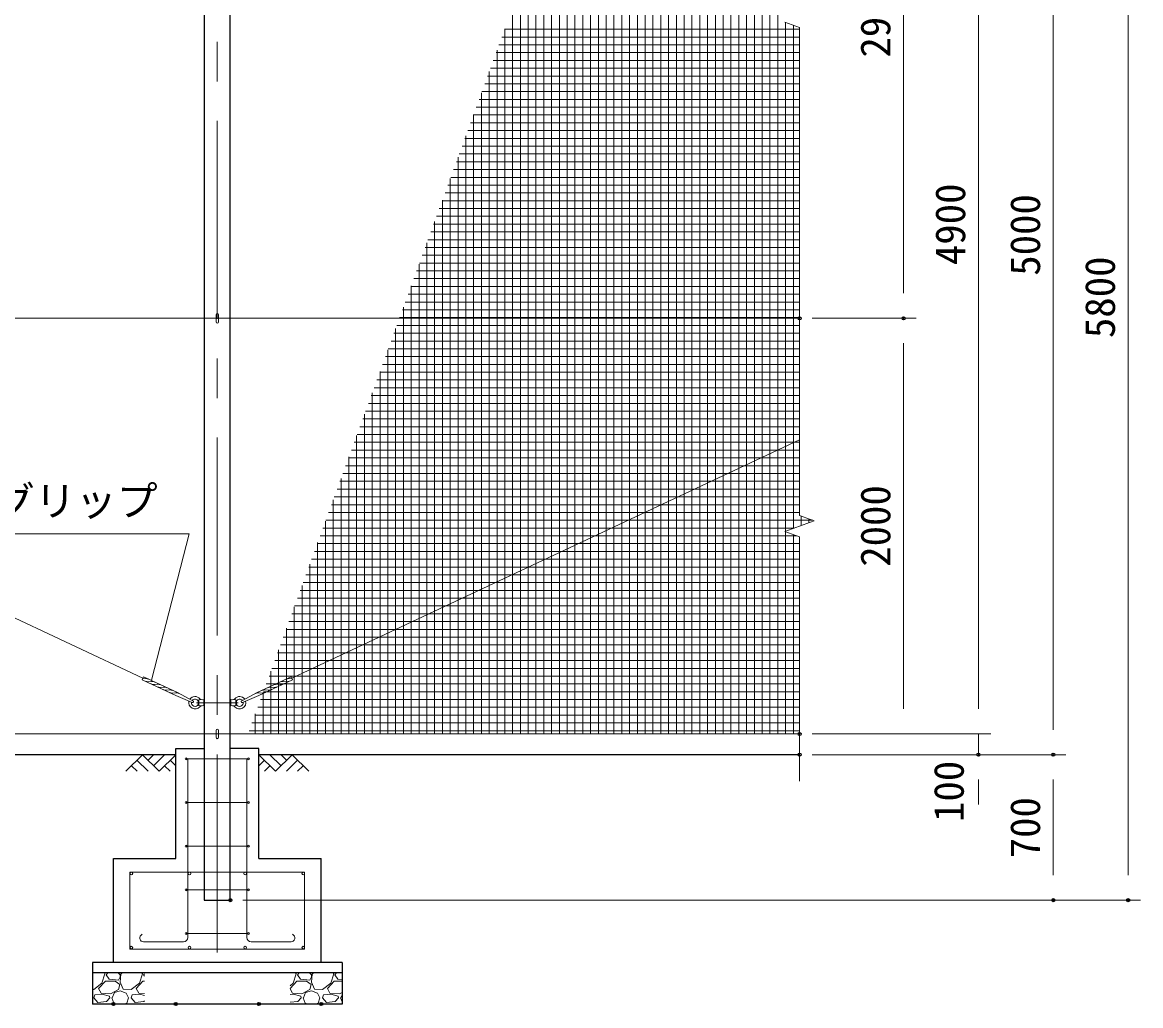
# Model space of a CAD drawing. Units: millimetres, scale not verified. Extents: x -12599 to 12601, y -8909 to 8911.
# Drawn here: x -955 to 4423, y -2403 to 2328 of the extents above; entities that cross this region are included whole.
import ezdxf
from ezdxf.enums import TextEntityAlignment as Align

# ---------------------------------------------------------------- set-up
doc = ezdxf.new("R2010")
doc.units = ezdxf.units.MM
doc.header["$LTSCALE"] = 30
doc.header["$PDMODE"] = 32
doc.header["$PDSIZE"] = 15
doc.linetypes.add('USER1', pattern=[50.8, 31.75, -6.35, 6.35, -6.35])
for name, color, linetype, lineweight in [('0-0_D-BMK', 2, 'USER1', 13), ('0-1_D-STR1', 1, 'Continuous', 25), ('0-2_D-STR3', 3, 'Continuous', 13), ('0-3_D-BGD', 7, 'Continuous', 25), ('0-4_D-STR-DIM', 7, 'Continuous', 13), ('0-7_D-STR-TXT', 7, 'Continuous', 13), ('0-9_D-STR2', 7, 'Continuous', 13), ('0-A_D-STR4', 7, 'Continuous', 25), ('0-B_D-DCR-HCH', 7, 'Continuous', 13)]:
    doc.layers.add(name, color=color, linetype=linetype, lineweight=lineweight)
doc.layers.add('0-6_Defpoints', color=8, linetype='Continuous')
doc.styles.add('ＭＳ ゴシック', font='')
doc.styles.get('ＭＳ ゴシック').set_extended_font_data('MS Gothic')

msp = doc.modelspace()

# ---------------------------------------------------------------- linework, layer by layer
at = {"layer": '0-0_D-BMK'}
for p, q in [((-17.02, -2146.93), (-17.02, 3955.07)), ((-117.02, -945.93), (82.98, -945.93))]:
    msp.add_line(p, q, dxfattribs=at)
at = {"layer": '0-1_D-STR1'}
msp.add_lwpolyline([(45.48, 3904.07), (-79.52, 3904.07), (-79.52, -1895.93), (45.48, -1895.93)], close=True, dxfattribs=at)
at = {"layer": '0-2_D-STR3'}
for p, q in [((-9176.89, 3311.4), (-375.67, -827.72)), ((-23.02, 921.07), (-23.02, 887.07)), ((-11.02, 921.07), (-11.02, 887.07)), ((-9235.33, 904.07), (2782.98, 904.07)), ((341.65, -827.76), (2782.98, 319.88)), ((-215.94, -911.68), (-378.82, -835.08)), ((-362.59, -829.84), (-377.18, -831.07)), ((-209.13, -897.2), (-372.01, -820.6)), ((-333.63, -843.46), (-348.83, -844.74)), ((-304.67, -857.08), (-319.87, -858.36)), ((175.1, -897.21), (337.99, -820.64)), ((181.9, -911.69), (344.8, -835.12)), ((270.65, -857.11), (285.85, -858.39)), ((299.61, -843.49), (314.81, -844.78)), ((328.57, -829.88), (343.16, -831.11)), ((-275.72, -870.69), (-290.92, -871.97)), ((-246.76, -884.31), (-261.96, -885.59)), ((-217.8, -897.93), (-233, -899.21)), ((-215.94, -911.68), (-137.98, -944.47)), ((-209.13, -897.2), (-134.15, -936.33)), ((175.1, -897.21), (100.11, -936.33)), ((181.9, -911.69), (103.94, -944.48)), ((183.77, -897.95), (198.97, -899.23)), ((212.73, -884.33), (227.93, -885.62)), ((241.69, -870.72), (256.89, -872)), ((-105.3, -932.43), (-108.74, -937.93)), ((-108.74, -937.93), (-108.74, -953.93)), ((-105.3, -959.43), (-108.74, -953.93)), ((-82.3, -930.93), (-105.3, -932.43)), ((-105.3, -932.43), (-105.3, -945.93)), ((-105.3, -959.43), (-105.3, -945.93)), ((-82.3, -960.93), (-105.3, -959.43)), ((-82.3, -930.93), (-82.3, -960.93)), ((-82.3, -937.93), (-79.52, -937.93)), ((-82.3, -953.93), (-79.52, -953.93)), ((45.48, -937.93), (48.26, -937.93)), ((45.48, -953.93), (48.26, -953.93)), ((48.26, -930.93), (48.26, -960.93)), ((48.26, -960.93), (71.26, -959.43)), ((71.26, -932.43), (71.26, -959.43)), ((71.26, -959.43), (74.7, -953.93)), ((74.7, -937.93), (74.7, -953.93)), ((-9235.33, -1095.93), (2782.98, -1095.93)), ((-23.02, -1078.93), (-23.02, -1112.93)), ((-11.02, -1078.93), (-11.02, -1112.93)), ((132.98, -1215.93), (-167.02, -1215.93)), ((-159.02, -2076.27), (-159.02, -1215.93)), ((124.98, -2076.27), (124.98, -1215.93)), ((132.98, -1425.93), (-167.02, -1425.93)), ((132.98, -1635.93), (-167.02, -1635.93)), ((402.98, -1760.93), (-437.02, -1760.93)), ((-437.02, -2130.93), (-437.02, -1760.93)), ((402.98, -2130.93), (402.98, -1760.93)), ((132.98, -1845.93), (-167.02, -1845.93)), ((-179.02, -2096.27), (-371.95, -2096.27)), ((132.98, -2055.93), (-167.02, -2055.93)), ((144.98, -2096.27), (337.91, -2096.27)), ((402.98, -2130.93), (-437.02, -2130.93))]:
    msp.add_line(p, q, dxfattribs=at)
msp.add_lwpolyline([(48.26, -930.93), (71.26, -932.43), (74.7, -937.93)], dxfattribs=at)
for centre, radius in [((-167.02, -1215.93), 5), ((132.98, -1215.93), 5), ((-167.02, -1425.93), 5), ((132.98, -1425.93), 5), ((-167.02, -1635.93), 5), ((132.98, -1635.93), 5), ((-430.52, -1767.43), 6.5), ((-150.52, -1767.43), 6.5), ((116.48, -1767.43), 6.5), ((396.48, -1767.43), 6.5), ((-167.02, -1845.93), 5), ((132.98, -1845.93), 5), ((-167.02, -2055.93), 5), ((132.98, -2055.93), 5), ((-430.52, -2124.43), 6.5), ((-150.52, -2124.43), 6.5), ((116.48, -2124.43), 6.5), ((396.48, -2124.43), 6.5)]:
    msp.add_circle(centre, radius, dxfattribs=at)
for centre, radius, start, end in [((-17.02, 921.07), 6, 0, 180), ((-17.02, 887.07), 6, 180, 0), ((-273.35, -875.84), 113.07, 150.75621, 158.87006), ((-351.35, -814.84), 30, 244.81321, 274.8133), ((-360.07, -859.73), 30, 62.44248, 94.81329), ((-322.39, -828.46), 30, 244.81321, 274.8133), ((-331.11, -873.35), 30, 62.44248, 94.81329), ((-302.16, -886.97), 30, 62.44138, 94.81329), ((268.13, -887), 30, 85.1772, 117.5491), ((297.09, -873.39), 30, 85.1772, 117.54801), ((288.37, -828.5), 30, 265.17719, 295.17728), ((326.05, -859.77), 30, 85.1772, 117.54801), ((317.33, -814.88), 30, 265.17719, 295.17728), ((239.32, -875.86), 113.07, 21.12042, 29.23428), ((-293.43, -842.08), 30, 244.81202, 274.81184), ((-264.48, -855.7), 30, 244.81321, 274.8133), ((-273.2, -900.59), 30, 62.44154, 94.81329), ((-235.52, -869.32), 30, 244.81321, 274.8133), ((-244.24, -914.21), 30, 62.44248, 94.81329), ((-215.29, -927.83), 30, 62.44138, 94.81184), ((181.25, -927.84), 30, 85.17864, 117.5491), ((210.21, -914.23), 30, 85.1772, 117.54801), ((201.49, -869.34), 30, 265.17719, 295.17728), ((239.17, -900.61), 30, 85.1772, 117.54895), ((230.45, -855.72), 30, 265.17719, 295.17728), ((259.41, -842.11), 30, 265.17865, 295.17847), ((-124.3, -945.93), 30, 164.76686, 319.66701), ((-124.3, -945.93), 30, 40.33299, 144.85889), ((-124.3, -945.93), 17.5, 170.25802, 332.79711), ((-136.06, -940.4), 4.5, 244.81119, 64.81119), ((-124.3, -945.93), 17.5, 27.20289, 139.36774), ((-90.76, -917.46), 14, 220.33299, 273.7314), ((-90.76, -974.41), 14, 86.2686, 139.66701), ((-90.76, -974.41), 14, 86.2686, 139.66701), ((56.72, -917.46), 14, 266.2686, 319.66701), ((56.72, -974.41), 14, 40.33299, 93.7314), ((90.26, -945.93), 30, 35.1316, 139.66701), ((90.26, -945.93), 30, 220.33299, 15.22363), ((90.26, -945.93), 17.5, 40.62275, 152.79711), ((90.26, -945.93), 17.5, 207.20289, 9.73247), ((102.03, -940.4), 4.5, 115.1793, 295.1793), ((-17.02, -1078.93), 6, 0, 180), ((-17.02, -1112.93), 6, 180, 0), ((-371.12, -2077.61), 18.68, 111.66589, 272.52545), ((-179.02, -2076.27), 20, 270, 0), ((144.98, -2076.27), 20, 180, 270), ((337.09, -2077.61), 18.68, 267.47455, 68.33411)]:
    msp.add_arc(centre, radius, start, end, dxfattribs=at)
at = {"layer": '0-3_D-BGD'}
for p, q in [((-217.02, -1195.93), (-7041.02, -1195.93)), ((2782.98, -1195.93), (182.98, -1195.93))]:
    msp.add_line(p, q, dxfattribs=at)
at = {"layer": '0-4_D-STR-DIM'}
for p, q in [((4362.98, 3784.07), (4362.98, -1775.93)), ((3282.98, 1024.07), (3282.98, 3684.07)), ((3642.98, -975.93), (3642.98, 3684.07)), ((4002.98, 3684.07), (4002.98, -1075.93)), ((2782.98, 2302.76), (2712.5, 2328.41)), ((2782.98, -44.63), (2782.98, 2302.76)), ((2842.98, 904.07), (3342.98, 904.07)), ((2842.98, 904.07), (3342.98, 904.07)), ((3282.98, -975.93), (3282.98, 784.07)), ((2853.46, -70.28), (2782.98, -44.63)), ((2712.5, -121.59), (2853.46, -70.28)), ((2782.98, -147.24), (2712.5, -121.59)), ((2782.98, -1323.53), (2782.98, -147.24)), ((3642.98, -975.93), (3642.98, -855.93)), ((2842.98, -1095.93), (3342.98, -1095.93)), ((2842.98, -1095.93), (3702.98, -1095.93)), ((2842.98, -1095.93), (3702.98, -1095.93)), ((3642.98, -1095.93), (3642.98, -1195.93)), ((2842.98, -1195.93), (3702.98, -1195.93)), ((2842.98, -1195.93), (4062.98, -1195.93)), ((2842.98, -1195.93), (4062.98, -1195.93)), ((3642.98, -1315.93), (3642.98, -1435.93)), ((4002.98, -1315.93), (4002.98, -1775.93)), ((105.48, -1895.93), (4062.98, -1895.93)), ((105.48, -1895.93), (4422.98, -1895.93))]:
    msp.add_line(p, q, dxfattribs=at)
at = {"layer": '0-6_Defpoints'}
for p in [(2782.98, 904.07), (3282.98, 904.07), (2782.98, -1095.93), (2782.98, -1195.93), (3642.98, -1195.93), (4002.98, -1195.93), (45.48, -1895.93), (4002.98, -1895.93), (4362.98, -1895.93), (-517.02, -2395.93), (-217.02, -2395.93), (182.98, -2395.93), (482.98, -2395.93)]:
    msp.add_point(p, dxfattribs=at)
at = {"layer": '0-7_D-STR-TXT'}
msp.add_lwpolyline([(-1476.53, -133.59), (-151.93, -133.59), (-333.54, -836.52)], dxfattribs=at)
at = {"layer": '0-9_D-STR2'}
for p, q in [((1927.92, -1095.93), (1927.92, 3804.07)), ((1965.42, -1095.93), (1965.42, 3804.07)), ((2002.92, -1095.93), (2002.92, 3804.07)), ((2040.42, -1095.93), (2040.42, 3804.07)), ((2077.92, -1095.93), (2077.92, 3804.07)), ((2115.42, -1095.93), (2115.42, 3804.07)), ((2152.92, -1095.93), (2152.92, 3804.07)), ((2190.42, -1095.93), (2190.42, 3804.07)), ((2227.92, -1095.93), (2227.92, 3804.07)), ((2265.42, -1095.93), (2265.42, 3804.07)), ((2302.92, -1095.93), (2302.92, 3804.07)), ((2340.42, -1095.93), (2340.42, 3804.07)), ((2377.92, -1095.93), (2377.92, 3804.07)), ((2415.42, -1095.93), (2415.42, 3804.07)), ((2452.92, -1095.93), (2452.92, 3804.07)), ((2490.42, -1095.93), (2490.42, 3804.07)), ((2527.92, -1095.93), (2527.92, 3804.07)), ((2565.42, -1095.93), (2565.42, 3804.07)), ((2602.92, -1095.93), (2602.92, 3804.07)), ((2640.42, -1095.93), (2640.42, 3804.07)), ((2677.92, -1095.93), (2677.92, 3804.07)), ((1890.42, -1095.93), (1890.42, 3739.56)), ((1852.92, -1095.93), (1852.92, 3636.53)), ((1815.42, -1095.93), (1815.42, 3533.5)), ((1777.92, -1095.93), (1777.92, 3430.47)), ((1740.42, -1095.93), (1740.42, 3327.44)), ((1702.92, -1095.93), (1702.92, 3224.41)), ((1665.42, -1095.93), (1665.42, 3121.38)), ((1627.92, -1095.93), (1627.92, 3018.35)), ((1590.42, -1095.93), (1590.42, 2915.32)), ((1552.92, -1095.93), (1552.92, 2812.29)), ((1515.42, -1095.93), (1515.42, 2709.25)), ((1477.92, -1095.93), (1477.92, 2606.22)), ((1440.42, -1095.93), (1440.42, 2503.19)), ((1402.92, -1095.93), (1402.92, 2400.16)), ((2715.42, -120.52), (2715.42, 2327.35)), ((2752.92, -106.88), (2752.92, 2313.71)), ((1364.49, 2294.59), (2782.98, 2294.59)), ((1365.42, -1095.93), (1365.42, 2297.13)), ((1337.19, 2219.59), (2782.98, 2219.59)), ((1350.84, 2257.09), (2782.98, 2257.09)), ((1323.54, 2182.09), (2782.98, 2182.09)), ((1327.92, -1095.93), (1327.92, 2194.1)), ((1296.25, 2107.09), (2782.98, 2107.09)), ((1309.9, 2144.59), (2782.98, 2144.59)), ((1282.6, 2069.59), (2782.98, 2069.59)), ((1290.42, -1095.93), (1290.42, 2091.07)), ((1255.3, 1994.59), (2782.98, 1994.59)), ((1268.95, 2032.09), (2782.98, 2032.09)), ((1241.65, 1957.09), (2782.98, 1957.09)), ((1252.92, -1095.93), (1252.92, 1988.04)), ((1215.42, -1095.93), (1215.42, 1885.01)), ((1228, 1919.59), (2782.98, 1919.59)), ((1200.7, 1844.59), (2782.98, 1844.59)), ((1214.35, 1882.09), (2782.98, 1882.09)), ((1177.92, -1095.93), (1177.92, 1781.98)), ((1187.06, 1807.09), (2782.98, 1807.09)), ((1159.76, 1732.09), (2782.98, 1732.09)), ((1173.41, 1769.59), (2782.98, 1769.59)), ((1140.42, -1095.93), (1140.42, 1678.95)), ((1146.11, 1694.59), (2782.98, 1694.59)), ((1118.81, 1619.59), (2782.98, 1619.59)), ((1132.46, 1657.09), (2782.98, 1657.09)), ((1102.92, -1095.93), (1102.92, 1575.92)), ((1105.16, 1582.09), (2782.98, 1582.09)), ((1077.86, 1507.09), (2782.98, 1507.09)), ((1091.51, 1544.59), (2782.98, 1544.59)), ((1064.22, 1469.59), (2782.98, 1469.59)), ((1065.42, -1095.93), (1065.42, 1472.89)), ((1050.57, 1432.09), (2782.98, 1432.09)), ((1023.27, 1357.09), (2782.98, 1357.09)), ((1027.92, -1095.93), (1027.92, 1369.86)), ((1036.92, 1394.59), (2782.98, 1394.59)), ((1009.62, 1319.59), (2782.98, 1319.59)), ((982.32, 1244.59), (2782.98, 1244.59)), ((990.42, -1095.93), (990.42, 1266.83)), ((995.97, 1282.09), (2782.98, 1282.09)), ((968.67, 1207.09), (2782.98, 1207.09)), ((941.38, 1132.09), (2782.98, 1132.09)), ((952.92, -1095.93), (952.92, 1163.8)), ((955.02, 1169.59), (2782.98, 1169.59)), ((927.73, 1094.59), (2782.98, 1094.59)), ((914.08, 1057.09), (2782.98, 1057.09)), ((915.42, -1095.93), (915.42, 1060.77)), ((886.78, 982.09), (2782.98, 982.09)), ((900.43, 1019.59), (2782.98, 1019.59)), ((873.13, 944.59), (2782.98, 944.59)), ((877.92, -1095.93), (877.92, 957.74)), ((845.83, 869.59), (2782.98, 869.59)), ((859.48, 907.09), (2782.98, 907.09)), ((832.18, 832.09), (2782.98, 832.09)), ((840.42, -1095.93), (840.42, 854.71)), ((804.89, 757.09), (2782.98, 757.09)), ((818.54, 794.59), (2782.98, 794.59)), ((791.24, 719.59), (2782.98, 719.59)), ((802.92, -1095.93), (802.92, 751.68)), ((765.42, -1095.93), (765.42, 648.65)), ((777.59, 682.09), (2782.98, 682.09)), ((750.29, 607.09), (2782.98, 607.09)), ((763.94, 644.59), (2782.98, 644.59)), ((727.92, -1095.93), (727.92, 545.62)), ((736.64, 569.59), (2782.98, 569.59)), ((709.34, 494.59), (2782.98, 494.59)), ((722.99, 532.09), (2782.98, 532.09)), ((690.42, -1095.93), (690.42, 442.59)), ((695.7, 457.09), (2782.98, 457.09)), ((668.4, 382.09), (2782.98, 382.09)), ((682.05, 419.59), (2782.98, 419.59)), ((652.92, -1095.93), (652.92, 339.56)), ((654.75, 344.59), (2782.98, 344.59)), ((627.45, 269.59), (2782.98, 269.59)), ((641.1, 307.09), (2782.98, 307.09)), ((613.8, 232.09), (2782.98, 232.09)), ((615.42, -1095.93), (615.42, 236.53)), ((600.15, 194.59), (2782.98, 194.59)), ((572.86, 119.59), (2782.98, 119.59)), ((577.92, -1095.93), (577.92, 133.49)), ((586.5, 157.09), (2782.98, 157.09)), ((559.21, 82.09), (2782.98, 82.09)), ((531.91, 7.09), (2782.98, 7.09)), ((540.42, -1095.93), (540.42, 30.46)), ((545.56, 44.59), (2782.98, 44.59)), ((518.26, -30.41), (2782.98, -30.41)), ((2790.42, -93.23), (2790.42, -47.34)), ((490.96, -105.41), (2756.94, -105.41)), ((502.92, -1095.93), (502.92, -72.57)), ((504.61, -67.91), (2846.95, -67.91)), ((2827.92, -79.58), (2827.92, -60.99)), ((477.31, -142.91), (2771.1, -142.91)), ((2715.42, -1095.93), (2715.42, -122.65)), ((2752.92, -1095.93), (2752.92, -136.29)), ((463.66, -180.41), (2782.98, -180.41)), ((465.42, -1095.93), (465.42, -175.6)), ((436.37, -255.41), (2782.98, -255.41)), ((450.02, -217.91), (2782.98, -217.91)), ((422.72, -292.91), (2782.98, -292.91)), ((427.92, -1095.93), (427.92, -278.63)), ((395.42, -367.91), (2782.98, -367.91)), ((409.07, -330.41), (2782.98, -330.41)), ((381.77, -405.41), (2782.98, -405.41)), ((390.42, -1095.93), (390.42, -381.66)), ((354.47, -480.41), (2782.98, -480.41)), ((368.12, -442.91), (2782.98, -442.91)), ((340.82, -517.91), (2782.98, -517.91)), ((352.92, -1095.93), (352.92, -484.69)), ((315.42, -1095.93), (315.42, -587.72)), ((327.18, -555.41), (2782.98, -555.41)), ((299.88, -630.41), (2782.98, -630.41)), ((313.53, -592.91), (2782.98, -592.91)), ((277.92, -1095.93), (277.92, -690.75)), ((286.23, -667.91), (2782.98, -667.91)), ((258.93, -742.91), (2782.98, -742.91)), ((272.58, -705.41), (2782.98, -705.41)), ((240.42, -1095.93), (240.42, -793.78)), ((245.28, -780.41), (2782.98, -780.41)), ((217.98, -855.41), (2782.98, -855.41)), ((231.63, -817.91), (2782.98, -817.91)), ((202.92, -1095.93), (202.92, -896.81)), ((204.34, -892.91), (2782.98, -892.91)), ((177.04, -967.91), (2782.98, -967.91)), ((190.69, -930.41), (2782.98, -930.41)), ((163.39, -1005.41), (2782.98, -1005.41)), ((165.42, -1095.93), (165.42, -999.84)), ((149.74, -1042.91), (2782.98, -1042.91)), ((136.09, -1080.41), (2782.98, -1080.41))]:
    msp.add_line(p, q, dxfattribs=at)
at = {"layer": '0-A_D-STR4'}
for p, q in [((-217.02, -1695.93), (-217.02, -1165.93)), ((-217.02, -1165.93), (-79.52, -1165.93)), ((182.98, -1165.93), (45.48, -1165.93)), ((182.98, -1695.93), (182.98, -1165.93)), ((-517.02, -2195.93), (-517.02, -1695.93)), ((-517.02, -1695.93), (-217.02, -1695.93)), ((182.98, -1695.93), (482.98, -1695.93)), ((482.98, -2195.93), (482.98, -1695.93)), ((582.98, -2195.93), (-617.02, -2195.93)), ((-617.02, -2195.93), (-617.02, -2395.93)), ((582.98, -2195.93), (582.98, -2395.93)), ((582.98, -2245.93), (-617.02, -2245.93)), ((582.98, -2395.93), (-617.02, -2395.93))]:
    msp.add_line(p, q, dxfattribs=at)
at = {"layer": '0-B_D-DCR-HCH'}
for p, q in [((-376.65, -1195.93), (-456.47, -1275.75)), ((-403.26, -1222.54), (-349.8, -1275.75)), ((-376.65, -1195.93), (-296.84, -1275.75)), ((-350.05, -1222.54), (-323.44, -1195.93)), ((-323.44, -1249.15), (-270.23, -1195.93)), ((-296.84, -1275.75), (-217.02, -1195.93)), ((-243.62, -1222.54), (-217.02, -1249.02)), ((262.8, -1275.75), (182.98, -1195.93)), ((209.59, -1222.54), (182.98, -1249.02)), ((289.41, -1249.15), (236.19, -1195.93)), ((342.62, -1195.93), (262.8, -1275.75)), ((316.15, -1222.68), (289.41, -1195.93)), ((369.22, -1222.54), (315.77, -1275.75)), ((342.62, -1195.93), (422.44, -1275.75)), ((-429.87, -1249.15), (-403.14, -1275.75)), ((-270.23, -1249.15), (-243.5, -1275.75)), ((236.19, -1249.15), (209.47, -1275.75)), ((395.83, -1249.15), (369.1, -1275.75)), ((-571.63, -2295.92), (-557.23, -2250.92)), ((-557.23, -2250.92), (-560.28, -2245.93)), ((-543.25, -2245.93), (-551.83, -2254.52)), ((-551.83, -2254.52), (-537.43, -2276.12)), ((-483.43, -2254.52), (-493.25, -2245.93)), ((-481.63, -2252.72), (-483.43, -2290.52)), ((-483.43, -2265.32), (-483.43, -2254.52)), ((-474.2, -2245.93), (-481.63, -2252.72)), ((-391.63, -2295.92), (-377.23, -2250.92)), ((-377.23, -2250.92), (-380.28, -2245.93)), ((-367.02, -2249.71), (-371.83, -2254.52)), ((-371.83, -2254.52), (-367.02, -2261.74)), ((348.37, -2295.92), (362.77, -2250.92)), ((362.77, -2250.92), (359.72, -2245.93)), ((376.75, -2245.93), (368.17, -2254.52)), ((368.17, -2254.52), (382.57, -2276.12)), ((436.57, -2254.52), (426.75, -2245.93)), ((438.37, -2252.72), (436.57, -2290.52)), ((436.57, -2265.32), (436.57, -2254.52)), ((445.8, -2245.93), (438.37, -2252.72)), ((528.37, -2295.92), (542.77, -2250.92)), ((542.77, -2250.92), (539.72, -2245.93)), ((556.75, -2245.93), (548.17, -2254.52)), ((548.17, -2254.52), (562.57, -2276.12)), ((-611.23, -2326.52), (-571.63, -2295.92)), ((-587.83, -2321.12), (-555.43, -2285.12)), ((-555.43, -2285.12), (-508.63, -2285.12)), ((-537.43, -2276.12), (-492.43, -2281.52)), ((-508.63, -2285.12), (-485.23, -2301.32)), ((-492.43, -2281.52), (-483.43, -2265.32)), ((-485.23, -2301.32), (-492.43, -2326.52)), ((-483.43, -2290.52), (-469.03, -2324.72)), ((-431.23, -2326.52), (-391.63, -2295.92)), ((-407.83, -2321.12), (-375.43, -2285.12)), ((-375.43, -2285.12), (-367.02, -2285.12)), ((332.98, -2320.22), (364.57, -2285.12)), ((332.98, -2307.81), (348.37, -2295.92)), ((364.57, -2285.12), (411.37, -2285.12)), ((382.57, -2276.12), (427.57, -2281.52)), ((411.37, -2285.12), (434.77, -2301.32)), ((427.57, -2281.52), (436.57, -2265.32)), ((434.77, -2301.32), (427.57, -2326.52)), ((436.57, -2290.52), (450.97, -2324.72)), ((488.77, -2326.52), (528.37, -2295.92)), ((512.17, -2321.12), (544.57, -2285.12)), ((544.57, -2285.12), (582.98, -2285.12)), ((562.57, -2276.12), (582.98, -2278.57)), ((-617.02, -2326.24), (-611.23, -2326.52)), ((-611.23, -2366.12), (-605.83, -2351.72)), ((-571.63, -2348.12), (-605.83, -2351.72)), ((-575.23, -2342.72), (-587.83, -2321.12)), ((-530.23, -2346.32), (-575.23, -2342.72)), ((-535.63, -2357.12), (-571.63, -2348.12)), ((-533.83, -2366.12), (-535.63, -2357.12)), ((-492.43, -2326.52), (-530.23, -2346.32)), ((-523.03, -2366.12), (-512.23, -2340.92)), ((-512.23, -2340.92), (-483.43, -2331.92)), ((-483.43, -2331.92), (-454.63, -2342.72)), ((-469.03, -2324.72), (-431.23, -2326.52)), ((-454.63, -2342.72), (-443.83, -2366.12)), ((-431.23, -2366.12), (-425.83, -2351.72)), ((-391.63, -2348.12), (-425.83, -2351.72)), ((-395.23, -2342.72), (-407.83, -2321.12)), ((-367.02, -2344.98), (-395.23, -2342.72)), ((-367.02, -2354.27), (-391.63, -2348.12)), ((344.77, -2342.72), (332.98, -2322.52)), ((348.37, -2348.12), (332.98, -2349.74)), ((389.77, -2346.32), (344.77, -2342.72)), ((384.37, -2357.12), (348.37, -2348.12)), ((386.17, -2366.12), (384.37, -2357.12)), ((427.57, -2326.52), (389.77, -2346.32)), ((396.97, -2366.12), (407.77, -2340.92)), ((407.77, -2340.92), (436.57, -2331.92)), ((436.57, -2331.92), (465.37, -2342.72)), ((450.97, -2324.72), (488.77, -2326.52)), ((465.37, -2342.72), (476.17, -2366.12)), ((488.77, -2366.12), (494.17, -2351.72)), ((528.37, -2348.12), (494.17, -2351.72)), ((524.77, -2342.72), (512.17, -2321.12)), ((569.77, -2346.32), (524.77, -2342.72)), ((564.37, -2357.12), (528.37, -2348.12)), ((566.17, -2366.12), (564.37, -2357.12)), ((582.98, -2339.4), (569.77, -2346.32)), ((576.97, -2366.12), (582.98, -2352.09)), ((-608.07, -2395.93), (-617.02, -2395.19)), ((-591.43, -2387.72), (-611.23, -2366.12)), ((-550.03, -2384.12), (-591.43, -2387.72)), ((-533.83, -2366.12), (-550.03, -2384.12)), ((-546.43, -2394.92), (-548.8, -2395.93)), ((-543.39, -2395.93), (-546.43, -2394.92)), ((-524.83, -2366.12), (-514.03, -2391.32)), ((-514.03, -2391.32), (-498.35, -2395.93)), ((-468.52, -2395.93), (-452.83, -2391.32)), ((-452.83, -2391.32), (-443.83, -2366.12)), ((-440.23, -2394.92), (-441.34, -2395.93)), ((-428.07, -2395.93), (-440.23, -2394.92)), ((-411.43, -2387.72), (-431.23, -2366.12)), ((-370.03, -2384.12), (-411.43, -2387.72)), ((-367.02, -2380.77), (-370.03, -2384.12)), ((-367.02, -2395.17), (-368.8, -2395.93)), ((369.97, -2384.12), (332.98, -2387.34)), ((386.17, -2366.12), (369.97, -2384.12)), ((373.57, -2394.92), (371.2, -2395.93)), ((376.61, -2395.93), (373.57, -2394.92)), ((395.17, -2366.12), (405.97, -2391.32)), ((405.97, -2391.32), (421.65, -2395.93)), ((451.48, -2395.93), (467.17, -2391.32)), ((467.17, -2391.32), (476.17, -2366.12)), ((479.77, -2394.92), (478.66, -2395.93)), ((491.93, -2395.93), (479.77, -2394.92)), ((508.57, -2387.72), (488.77, -2366.12)), ((549.97, -2384.12), (508.57, -2387.72)), ((566.17, -2366.12), (549.97, -2384.12)), ((553.57, -2394.92), (551.2, -2395.93)), ((556.61, -2395.93), (553.57, -2394.92)), ((575.17, -2366.12), (582.98, -2384.35))]:
    msp.add_line(p, q, dxfattribs=at)

# ---------------------------------------------------------------- texts
at = {"layer": '0-4_D-STR-DIM', "style": 'ＭＳ ゴシック'}
for s, p in [('2900', (3262.74, 2158.32)), ('4900', (3622.74, 1159.82)), ('5000', (3982.74, 1108.69)), ('5800', (4342.74, 808.69)), ('2000', (3262.74, -291.68)), ('100', (3615.82, -1519.61)), ('700', (3982.74, -1694.43))]:
    msp.add_text(s, height=144.3, rotation=90, dxfattribs=at).set_placement(p, align=Align.BOTTOM_LEFT)
at = {"layer": '0-7_D-STR-TXT', "style": 'ＭＳ ゴシック'}
msp.add_text('巻付グリップ', height=144.3, dxfattribs=at).set_placement((-1484.91, -90.13), align=Align.BOTTOM_LEFT)

doc.saveas('drawing.dxf')
